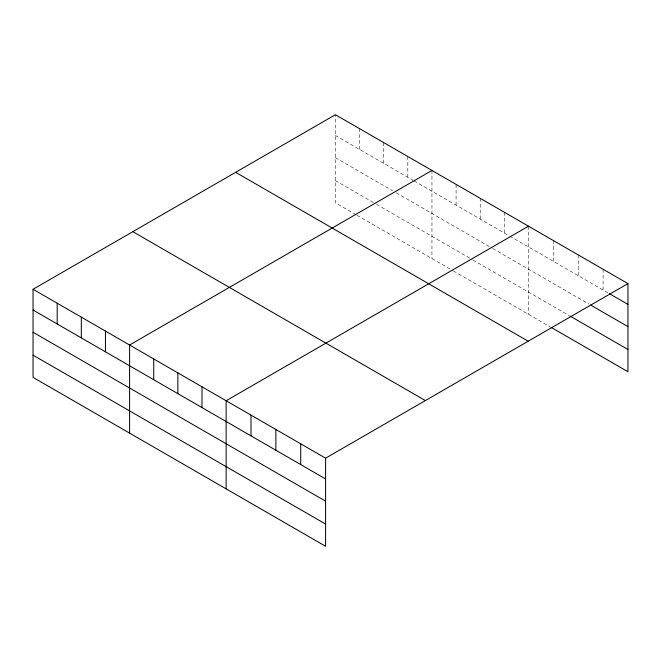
<?xml version="1.0" encoding="UTF-8"?>
<svg xmlns="http://www.w3.org/2000/svg" width="661" height="661" viewBox="0 0 661 661"><rect width="100%" height="100%" fill="white"/><g stroke="black" fill="none" stroke-linecap="round" stroke-linejoin="round"><path stroke-width="0.5" stroke-dasharray="3.31 2.48" d="M335.408 135.472L413.175 180.37M414.067 180.891L508.821 235.597M509.714 236.109L608.409 293.096M335.408 157.698L392.617 190.732M396.187 192.789L491.834 248.015M492.726 248.528L588.877 304.035M335.408 180.602L375.63 203.819M376.522 204.34L472.169 259.558M473.061 260.079L569.336 315.661M355.965 214.693L335.408 202.828L335.408 114.717M356.857 215.213L452.504 270.432M453.396 270.944L551.571 327.633M603.08 269.258L603.08 290.014M578.218 254.898L578.218 275.662M553.348 240.546L553.348 261.302M528.486 226.186L528.486 314.297M504.351 212.255L504.351 233.011M480.217 198.317L480.217 219.08M456.082 184.386L456.082 205.141M431.947 170.447L431.947 258.558M407.812 156.517L407.812 177.272M383.677 142.578L383.677 163.341M359.543 128.647L359.543 149.411"/><path stroke-width="0.99" d="M33.05 289.278L325.592 458.172L325.592 546.283L33.05 377.39L33.05 289.278L335.408 114.717L627.95 283.61L627.95 371.722L551.571 327.633M431.947 170.447L129.589 345.009L129.589 433.129M528.486 226.186L226.128 400.748L226.128 488.859M325.592 458.172L627.95 283.61M609.302 293.608L627.95 304.374M590.653 305.068L627.95 326.6M570.228 316.173L627.95 349.495M235.63 172.314L528.172 341.216M132.828 231.672L425.37 400.566M33.05 310.034L325.592 478.936M33.05 332.26L325.592 501.162M33.05 355.164L325.592 524.057M300.73 443.82L300.73 464.576M275.86 429.46L275.86 450.224M250.998 415.108L250.998 435.863M201.993 386.817L201.993 407.573M177.859 372.878L177.859 393.642M153.724 358.948L153.724 379.703M105.454 331.078L105.454 351.842M81.32 317.148L81.32 337.903M57.185 303.209L57.185 323.973"/></g></svg>
